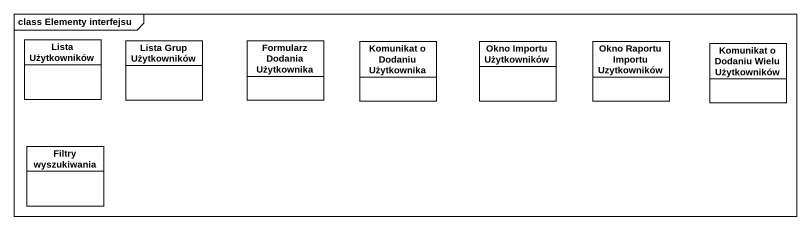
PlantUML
@startuml
mainframe class Elementy interfejsu
hide circle
hide empty members
class "Lista Użytkowników" as Lista_Użytkowników
class "Lista Grup Użytkowników" as Lista_Grup_Użytkowników
class "Formularz Dodania Użytkownika" as Formularz_Dodania
class "Komunikat o Dodaniu Użytkownika" as Komunikat_o_Dodaniu
class "Okno Importu Użytkowników" as Okno_Importu_Użytkowników
class "Okno Raportu Importu Uzytkowników" as Okno_Raportu_Importu
class "Komunikat o Dodaniu Wielu Użytkowników" as Komunikat_o_Dodaniu_Wielu
class "Filtry wyszukiwania" as Filtry_wyszukiwania
@enduml
